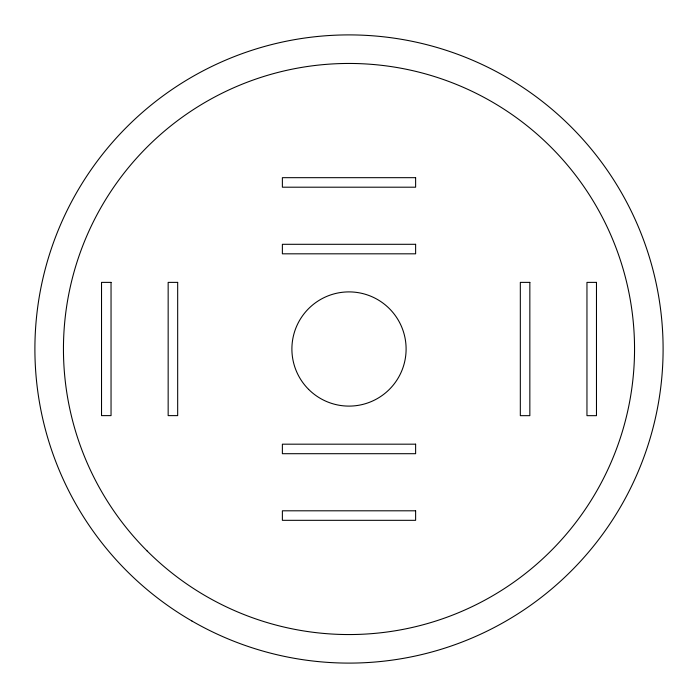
<?xml version="1.0" encoding="UTF-8"?>
<svg xmlns="http://www.w3.org/2000/svg" width="698" height="698" viewBox="0 0 698 698"><rect width="100%" height="100%" fill="white"/><g stroke="black" fill="none" stroke-linecap="round" stroke-linejoin="round"><path stroke-width="1.05" d="M415.624 177.676L282.376 177.676L282.376 187.195L415.624 187.195L415.624 177.676M415.624 244.3L282.376 244.3L282.376 253.819L415.624 253.819L415.624 244.3M111.043 282.376L101.524 282.376L101.524 415.624L111.043 415.624L111.043 282.376M177.676 282.376L168.157 282.376L168.157 415.624L177.676 415.624L177.676 282.376M529.843 282.376L520.324 282.376L520.324 415.668L529.843 415.668L529.843 282.376M596.476 282.376L586.957 282.376L586.957 415.668L596.476 415.668L596.476 282.376M415.624 444.181L282.376 444.181L282.376 453.7L415.624 453.7L415.624 444.181M415.624 510.805L282.376 510.805L282.376 520.324L415.624 520.324L415.624 510.805M147.086 550.914A285.543 285.543 0 0 0 624.815 422.901A285.543 285.543 0 0 0 275.099 73.185A285.543 285.543 0 0 0 147.086 550.914M308.621 389.379A57.105 57.105 0 0 0 404.159 363.78A57.105 57.105 0 0 0 334.22 293.841A57.105 57.105 0 0 0 308.621 389.379M191.95 621.019A314.1 314.1 0 0 0 663.1 349A314.1 314.1 0 0 0 191.95 76.981A314.1 314.1 0 0 0 191.95 621.019"/></g></svg>
